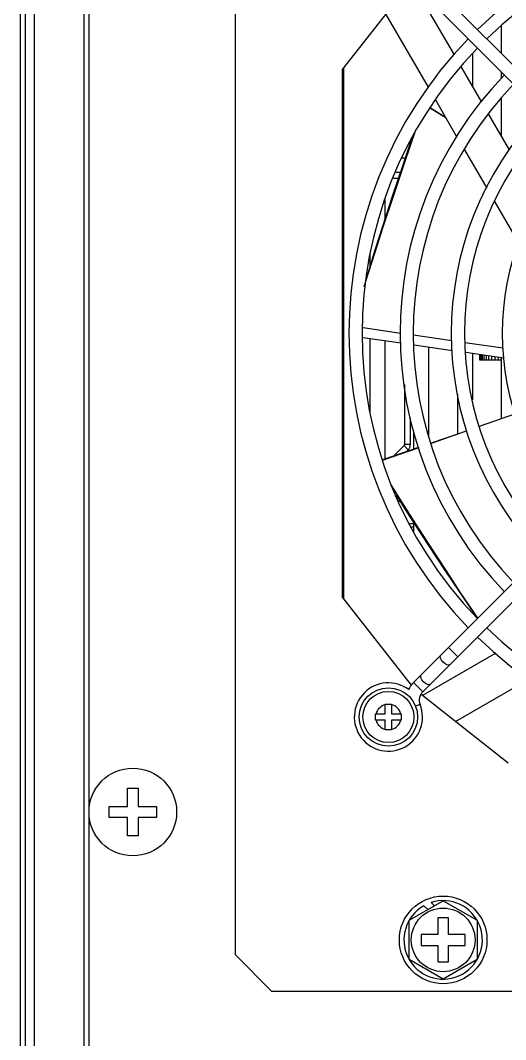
# Model space of a CAD drawing. Header units: millimetres. Extents: x -3 to 101, y -1 to 134.
# Drawn here: x 0 to 6.65, y 29.04 to 42.98 of the extents above; entities that cross this region are included whole.
import ezdxf

# ---------------------------------------------------------------- set-up
doc = ezdxf.new("R2010")
doc.units = ezdxf.units.MM

msp = doc.modelspace()

# ---------------------------------------------------------------- linework, layer by layer
for p, q in [((0.07, 3.34), (0.07, 88.46)), ((0.19, 88.45), (0.19, 3.35)), ((0, 3.4), (0, 88.4)), ((0.87, 88.15), (0.87, 3.65)), ((0.94, 6.45), (0.94, 48.1)), ((2.94, 47.2), (2.94, 30.2)), ((5.51, 43.607), (9.647, 39.471)), ((4.41, 42.31), (5.351, 43.505)), ((5.943, 42.51), (5.376, 43.485)), ((5.383, 43.48), (9.519, 39.343)), ((5.003, 43.064), (5.583, 42.067)), ((6.59, 42.527), (6.59, 42.903)), ((6.19, 42.529), (6.19, 42.084)), ((4.41, 35.09), (4.41, 42.31)), ((4.423, 42.327), (4.423, 35.073)), ((6.318, 41.864), (6.039, 42.344)), ((6.59, 42.193), (6.59, 42.273)), ((5.683, 41.895), (5.979, 41.385)), ((6.59, 41.396), (6.59, 41.926)), ((5.829, 41.643), (5.601, 41.787)), ((5.824, 41.652), (5.604, 41.792)), ((6.699, 41.209), (6.415, 41.696)), ((5.262, 41.029), (5.418, 41.484)), ((6.081, 41.211), (6.386, 40.687)), ((5.214, 41.1), (5.273, 41.1)), ((5.206, 40.9), (5.143, 40.9)), ((5.179, 40.82), (5.109, 40.82)), ((4.99, 40.529), (4.99, 40.247)), ((6.491, 40.505), (6.821, 39.938)), ((4.79, 39.611), (4.79, 39.788)), ((4.71, 39.337), (4.732, 39.412)), ((5.212, 38.698), (4.693, 38.773)), ((5.212, 38.564), (4.693, 38.638)), ((5.907, 38.598), (5.382, 38.674)), ((4.79, 37.612), (4.79, 38.624)), ((4.99, 38.596), (4.99, 36.978)), ((5.917, 38.462), (5.392, 38.538)), ((5.59, 38.509), (5.59, 37.287)), ((6.61, 38.496), (6.089, 38.572)), ((6.62, 38.361), (6.099, 38.436)), ((6.19, 38.423), (6.19, 37.792)), ((6.289, 38.408), (6.289, 38.335)), ((6.29, 38.408), (6.29, 38.335)), ((6.293, 38.408), (6.293, 38.335)), ((6.304, 38.406), (6.304, 38.335)), ((6.322, 38.404), (6.322, 38.335)), ((6.347, 38.4), (6.347, 38.335)), ((6.377, 38.396), (6.377, 38.335)), ((6.413, 38.391), (6.413, 38.335)), ((6.453, 38.385), (6.453, 38.335)), ((6.497, 38.379), (6.497, 38.335)), ((6.543, 38.372), (6.543, 38.335)), ((6.59, 37.532), (6.59, 38.365)), ((6.59, 38.335), (6.29, 38.335)), ((5.26, 38.002), (5.26, 37.177)), ((9.519, 38.057), (5.383, 33.92)), ((9.647, 37.929), (5.51, 33.793)), ((5.99, 37.322), (5.99, 37.867)), ((5.34, 37.545), (5.34, 37.177)), ((6.779, 37.599), (6.284, 37.425)), ((5.39, 37.115), (5.39, 37.366)), ((6.026, 37.334), (5.624, 37.196)), ((6.026, 37.334), (5.625, 37.194)), ((6.114, 37.365), (6.026, 37.334)), ((5.454, 37.137), (4.951, 36.964)), ((5.455, 37.134), (4.953, 36.959)), ((5.254, 37.163), (5.11, 37.019)), ((5.311, 37.107), (5.254, 37.163)), ((5.34, 37.177), (5.26, 37.177)), ((5.311, 37.107), (5.282, 37.078)), ((5.334, 36.221), (5.076, 36.626)), ((5.126, 36.48), (5.151, 36.48)), ((5.151, 36.483), (5.151, 36.48)), ((5.204, 36.4), (5.165, 36.4)), ((5.321, 36.1), (5.39, 36.1)), ((5.339, 36.05), (5.39, 36.05)), ((5.39, 35.986), (5.39, 36.112)), ((5.357, 33.887), (4.41, 35.09)), ((6.511, 34.325), (5.509, 33.742)), ((5.991, 34.274), (5.864, 34.401)), ((5.51, 33.793), (5.383, 33.92)), ((5.959, 33.387), (6.968, 33.974)), ((6.68, 32.82), (5.485, 33.761)), ((4.996, 33.494), (4.996, 33.625)), ((4.996, 33.625), (5.084, 33.625)), ((5.084, 33.625), (5.084, 33.494)), ((5.475, 33.621), (5.411, 33.596)), ((4.865, 33.406), (4.865, 33.494)), ((4.865, 33.494), (4.996, 33.494)), ((5.084, 33.494), (5.215, 33.494)), ((5.215, 33.494), (5.215, 33.406)), ((4.996, 33.406), (4.865, 33.406)), ((4.996, 33.275), (4.996, 33.406)), ((5.084, 33.406), (5.084, 33.275)), ((5.215, 33.406), (5.084, 33.406)), ((5.084, 33.275), (4.996, 33.275)), ((1.465, 32.225), (1.465, 32.475)), ((1.465, 32.475), (1.615, 32.475)), ((1.615, 32.475), (1.615, 32.225)), ((1.215, 32.075), (1.215, 32.225)), ((1.215, 32.225), (1.465, 32.225)), ((1.615, 32.225), (1.865, 32.225)), ((1.865, 32.225), (1.865, 32.075)), ((1.465, 32.075), (1.215, 32.075)), ((1.465, 31.825), (1.465, 32.075)), ((1.615, 32.075), (1.615, 31.825)), ((1.865, 32.075), (1.615, 32.075)), ((1.615, 31.825), (1.465, 31.825)), ((5.326, 30.668), (5.79, 30.935)), ((5.526, 30.868), (5.58, 30.814)), ((5.67, 30.866), (5.625, 30.911)), ((5.79, 30.935), (6.254, 30.668)), ((5.715, 30.7), (5.715, 30.475)), ((5.865, 30.7), (5.715, 30.7)), ((5.865, 30.475), (5.865, 30.7)), ((5.326, 30.132), (5.326, 30.668)), ((6.254, 30.668), (6.254, 30.132)), ((5.49, 30.475), (5.49, 30.325)), ((5.715, 30.475), (5.49, 30.475)), ((6.09, 30.475), (5.865, 30.475)), ((6.09, 30.325), (6.09, 30.475)), ((5.49, 30.325), (5.715, 30.325)), ((5.715, 30.325), (5.715, 30.1)), ((5.865, 30.1), (5.865, 30.325)), ((5.865, 30.325), (6.09, 30.325)), ((2.94, 30.2), (3.44, 29.7)), ((5.79, 29.864), (5.326, 30.132)), ((6.254, 30.132), (5.79, 29.864)), ((5.715, 30.1), (5.865, 30.1)), ((3.44, 29.7), (32.14, 29.7))]:
    msp.add_line(p, q)
for points in [[(4.731, 39.412), (4.767, 39.537), (4.86, 39.841), (4.963, 40.165), (5.098, 40.576), (5.241, 41.005), (5.366, 41.375)], [(4.732, 39.412), (4.767, 39.526), (4.858, 39.812), (4.97, 40.157), (5.105, 40.564), (5.262, 41.029)], [(6.265, 34.802), (6.192, 34.904), (6.013, 35.166), (5.823, 35.449), (5.586, 35.81), (5.34, 36.19), (5.15, 36.485)], [(6.265, 34.803), (6.201, 34.897), (6.034, 35.146), (5.834, 35.449), (5.6, 35.809), (5.334, 36.221)], [(5.885, 34.168), (5.868, 34.161), (5.844, 34.164), (5.817, 34.178), (5.79, 34.2), (5.768, 34.227), (5.754, 34.254), (5.751, 34.278), (5.758, 34.295)], [(5.616, 33.899), (5.599, 33.892), (5.575, 33.895), (5.548, 33.909), (5.521, 33.931), (5.499, 33.958), (5.485, 33.985), (5.482, 34.009), (5.489, 34.026)]]:
    msp.add_lwpolyline(points)
for centre, radius in [((5.04, 33.45), 0.4), ((5.04, 33.45), 0.35), ((1.54, 32.15), 0.6), ((5.79, 30.4), 0.6), ((5.79, 30.4), 0.436)]:
    msp.add_circle(centre, radius)
for centre, radius, start, end in [((10.29, 38.7), 5.79, 45.8941, 134.1059), ((10.29, 38.7), 5.61, 45.9227, 134.0773), ((10.29, 38.7), 5.79, 135.8895, 224.1105), ((10.29, 38.7), 5.61, 135.9182, 224.0818), ((10.29, 38.7), 5.09, 136.0122, 223.9878), ((10.29, 38.7), 4.91, 136.0511, 223.9489), ((10.29, 38.7), 4.39, 136.1756, 223.8244), ((10.29, 38.7), 4.21, 136.2259, 223.7741), ((10.29, 38.7), 3.69, 136.4027, 223.5973), ((5.24, 37.177), 0.02, 315, 0), ((5.24, 37.177), 0.1, 315, 0), ((10.29, 38.7), 5.61, 225.9227, 314.0773), ((10.29, 38.7), 5.79, 225.8941, 314.1059), ((5.04, 33.45), 0.467, 53.2738, 21.5016), ((5.623, 33.68), 0.34, 135, 154.9393), ((5.623, 33.68), 0.16, 135, 201.5016), ((5.04, 33.45), 0.174, 104.5292, 165.4708), ((5.04, 33.45), 0.174, 14.5292, 75.4708), ((5.04, 33.45), 0.174, 194.5292, 255.4708), ((5.04, 33.45), 0.174, 284.5292, 345.4708), ((5.79, 30.4), 0.537, 119.3662, 107.9007)]:
    msp.add_arc(centre, radius, start, end)

doc.saveas('drawing.dxf')
